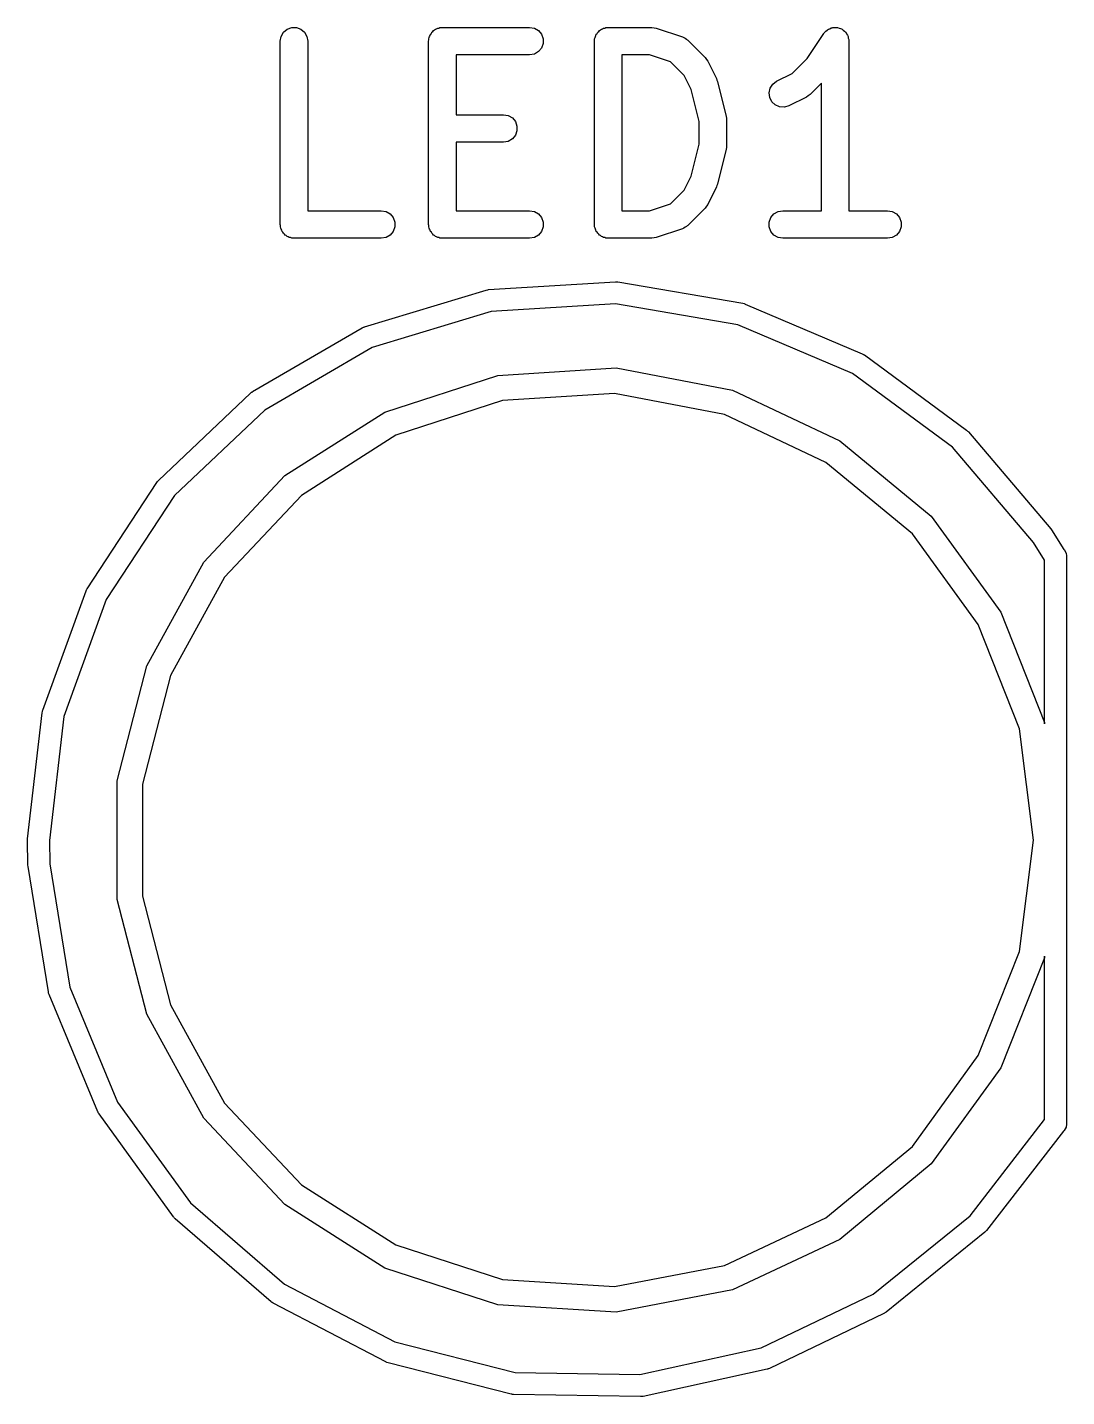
# Model space of a CAD drawing. Extents: x 105.8 to 188.8, y -135.8 to -88.1.
# Drawn here: x 134.11 to 139.78, y -97.02 to -89.55 of the extents above; entities that cross this region are included whole.
import ezdxf

# ---------------------------------------------------------------- set-up
doc = ezdxf.new("R2010")
doc.units = 0
doc.header["$MEASUREMENT"] = 0
doc.layers.add('BLACK', color=7, linetype='CONTINUOUS')

msp = doc.modelspace()

# ---------------------------------------------------------------- linework, layer by layer
at = {"layer": 'BLACK', "linetype": 'CONTINUOUS'}
for p, q in [((135.49, -89.6224), (135.494, -89.5967)), ((135.494, -89.5967), (135.507, -89.5742)), ((135.507, -89.5742), (135.527, -89.5574)), ((135.527, -89.5574), (135.552, -89.5485)), ((135.552, -89.5485), (135.578, -89.5485)), ((135.578, -89.5485), (135.602, -89.5574)), ((135.602, -89.5574), (135.622, -89.5742)), ((135.622, -89.5742), (135.635, -89.5967)), ((135.635, -89.5967), (135.64, -89.6224)), ((136.3, -89.6094), (136.303, -89.6032)), ((136.3, -89.6159), (136.3, -89.6094)), ((136.303, -89.6032), (136.304, -89.5967)), ((136.304, -89.5967), (136.307, -89.591)), ((136.307, -89.591), (136.309, -89.5849)), ((136.309, -89.5849), (136.314, -89.5799)), ((136.314, -89.5799), (136.317, -89.5742)), ((136.317, -89.5742), (136.322, -89.57)), ((136.322, -89.57), (136.326, -89.5649)), ((136.326, -89.5649), (136.332, -89.5616)), ((136.332, -89.5616), (136.337, -89.5574)), ((136.337, -89.5574), (136.343, -89.5552)), ((136.343, -89.5552), (136.349, -89.5519)), ((136.349, -89.5519), (136.355, -89.5508)), ((136.355, -89.5508), (136.361, -89.5485)), ((136.361, -89.5485), (136.368, -89.5485)), ((136.368, -89.5485), (136.374, -89.5474)), ((136.374, -89.5474), (136.85, -89.5474)), ((136.85, -89.5474), (136.876, -89.5519)), ((136.876, -89.5519), (136.899, -89.5649)), ((136.899, -89.5649), (136.915, -89.5849)), ((136.915, -89.5849), (136.924, -89.6094)), ((136.924, -89.6094), (136.924, -89.6354)), ((137.205, -89.6094), (137.207, -89.6032)), ((137.205, -89.6159), (137.205, -89.6094)), ((137.207, -89.6032), (137.209, -89.5967)), ((137.209, -89.5967), (137.212, -89.591)), ((137.212, -89.591), (137.214, -89.5849)), ((137.214, -89.5849), (137.218, -89.5799)), ((137.218, -89.5799), (137.222, -89.5742)), ((137.222, -89.5742), (137.227, -89.57)), ((137.227, -89.57), (137.231, -89.5649)), ((137.231, -89.5649), (137.237, -89.5616)), ((137.237, -89.5616), (137.242, -89.5574)), ((137.242, -89.5574), (137.248, -89.5552)), ((137.248, -89.5552), (137.253, -89.5519)), ((137.253, -89.5519), (137.26, -89.5508)), ((137.26, -89.5508), (137.266, -89.5485)), ((137.266, -89.5485), (137.273, -89.5485)), ((137.273, -89.5485), (137.279, -89.5474)), ((137.279, -89.5474), (137.517, -89.5474)), ((137.517, -89.5474), (137.529, -89.5495)), ((137.529, -89.5495), (137.541, -89.5512)), ((137.541, -89.5512), (137.684, -89.5988)), ((137.684, -89.5988), (137.688, -89.6009)), ((137.688, -89.6009), (137.692, -89.602)), ((137.692, -89.602), (137.699, -89.6071)), ((137.699, -89.6071), (137.707, -89.6113)), ((137.707, -89.6113), (137.709, -89.6145)), ((137.709, -89.6145), (137.713, -89.617)), ((138.364, -89.7175), (138.455, -89.5808)), ((138.455, -89.5808), (138.458, -89.5778)), ((138.458, -89.5778), (138.46, -89.5742)), ((138.46, -89.5742), (138.467, -89.5684)), ((138.467, -89.5684), (138.473, -89.5619)), ((138.473, -89.5619), (138.476, -89.5601)), ((138.476, -89.5601), (138.48, -89.5574)), ((138.48, -89.5574), (138.488, -89.5544)), ((138.488, -89.5544), (138.496, -89.5504)), ((138.496, -89.5504), (138.5, -89.5499)), ((138.5, -89.5499), (138.504, -89.5485)), ((138.504, -89.5485), (138.513, -89.5485)), ((138.513, -89.5485), (138.522, -89.5475)), ((138.522, -89.5475), (138.526, -89.5485)), ((138.526, -89.5485), (138.53, -89.5485)), ((138.53, -89.5485), (138.539, -89.5516)), ((138.539, -89.5516), (138.547, -89.5537)), ((138.547, -89.5537), (138.551, -89.556)), ((138.551, -89.556), (138.555, -89.5574)), ((138.555, -89.5574), (138.561, -89.5632)), ((138.561, -89.5632), (138.569, -89.5681)), ((138.569, -89.5681), (138.571, -89.5715)), ((138.571, -89.5715), (138.575, -89.5742)), ((138.575, -89.5742), (138.579, -89.5819)), ((138.579, -89.5819), (138.584, -89.5891)), ((138.584, -89.5891), (138.586, -89.5931)), ((138.586, -89.5931), (138.588, -89.5967)), ((138.588, -89.5967), (138.589, -89.6055)), ((138.589, -89.6055), (138.592, -89.6141)), ((138.592, -89.6141), (138.591, -89.6183)), ((135.49, -90.6224), (135.49, -89.6224)), ((135.64, -89.6224), (135.64, -90.5474)), ((136.299, -89.6224), (136.3, -89.6159)), ((136.299, -90.6224), (136.299, -89.6224)), ((136.899, -89.6798), (136.876, -89.6929)), ((136.915, -89.6599), (136.899, -89.6798)), ((136.924, -89.6354), (136.915, -89.6599)), ((137.204, -89.6224), (137.205, -89.6159)), ((137.204, -90.6224), (137.204, -89.6224)), ((137.713, -89.617), (137.808, -89.7122)), ((138.591, -89.6183), (138.592, -89.6224)), ((138.592, -89.6224), (138.592, -90.5474)), ((136.85, -89.6974), (136.449, -89.6974)), ((136.449, -89.6974), (136.449, -90.0236)), ((136.876, -89.6929), (136.85, -89.6974)), ((137.354, -89.6974), (137.354, -90.5474)), ((137.505, -89.6974), (137.354, -89.6974)), ((137.619, -89.7356), (137.505, -89.6974)), ((137.694, -89.8097), (137.619, -89.7356)), ((137.808, -89.7122), (137.815, -89.722)), ((137.815, -89.722), (137.822, -89.7317)), ((137.822, -89.7317), (137.87, -89.8269)), ((138.282, -89.7988), (138.364, -89.7175)), ((137.732, -89.8867), (137.694, -89.8097)), ((137.87, -89.8269), (137.872, -89.8348)), ((137.872, -89.8348), (137.876, -89.8423)), ((138.198, -89.841), (138.282, -89.7988)), ((137.775, -90.0602), (137.732, -89.8867)), ((137.876, -89.8423), (137.923, -90.0328)), ((138.157, -89.9036), (138.163, -89.8783)), ((138.16, -89.9295), (138.157, -89.9036)), ((138.163, -89.8783), (138.177, -89.8565)), ((138.177, -89.8565), (138.198, -89.841)), ((138.38, -89.9135), (138.37, -89.9204)), ((138.442, -89.8511), (138.38, -89.9135)), ((138.442, -90.5474), (138.442, -89.8511)), ((138.171, -89.9528), (138.16, -89.9295)), ((138.19, -89.9707), (138.171, -89.9528)), ((138.214, -89.981), (138.19, -89.9707)), ((138.24, -89.9826), (138.214, -89.981)), ((138.265, -89.9752), (138.24, -89.9826)), ((138.36, -89.9276), (138.265, -89.9752)), ((138.37, -89.9204), (138.36, -89.9276)), ((136.449, -90.0236), (136.708, -90.0236)), ((136.708, -90.0236), (136.733, -90.0281)), ((136.733, -90.0281), (136.756, -90.0411)), ((136.756, -90.0411), (136.773, -90.0611)), ((136.773, -90.0611), (136.781, -90.0855)), ((137.775, -90.1846), (137.775, -90.0602)), ((137.923, -90.0328), (137.924, -90.0419)), ((137.924, -90.0419), (137.925, -90.051)), ((137.925, -90.051), (137.925, -90.1938)), ((136.773, -90.1361), (136.756, -90.156)), ((136.781, -90.1116), (136.773, -90.1361)), ((136.781, -90.0855), (136.781, -90.1116)), ((136.708, -90.1736), (136.449, -90.1736)), ((136.449, -90.1736), (136.449, -90.5474)), ((136.733, -90.169), (136.708, -90.1736)), ((136.756, -90.156), (136.733, -90.169)), ((137.732, -90.3581), (137.775, -90.1846)), ((137.923, -90.212), (137.876, -90.4025)), ((137.924, -90.2028), (137.923, -90.212)), ((137.925, -90.1938), (137.924, -90.2028)), ((137.694, -90.4351), (137.732, -90.3581)), ((137.619, -90.5092), (137.694, -90.4351)), ((137.87, -90.4178), (137.822, -90.5131)), ((137.872, -90.41), (137.87, -90.4178)), ((137.876, -90.4025), (137.872, -90.41)), ((137.505, -90.5474), (137.619, -90.5092)), ((135.64, -90.5474), (136.041, -90.5474)), ((136.041, -90.5474), (136.067, -90.5519)), ((136.067, -90.5519), (136.089, -90.5649)), ((136.089, -90.5649), (136.106, -90.5849)), ((136.106, -90.5849), (136.115, -90.6094)), ((136.449, -90.5474), (136.85, -90.5474)), ((136.85, -90.5474), (136.876, -90.5519)), ((136.876, -90.5519), (136.899, -90.5649)), ((136.899, -90.5649), (136.915, -90.5849)), ((136.915, -90.5849), (136.924, -90.6094)), ((137.354, -90.5474), (137.505, -90.5474)), ((137.808, -90.5326), (137.713, -90.6278)), ((137.815, -90.5227), (137.808, -90.5326)), ((137.822, -90.5131), (137.815, -90.5227)), ((138.158, -90.6094), (138.166, -90.5849)), ((138.166, -90.5849), (138.183, -90.5649)), ((138.183, -90.5649), (138.206, -90.5519)), ((138.206, -90.5519), (138.231, -90.5474)), ((138.231, -90.5474), (138.442, -90.5474)), ((138.592, -90.5474), (138.803, -90.5474)), ((138.803, -90.5474), (138.829, -90.5519)), ((138.829, -90.5519), (138.851, -90.5649)), ((138.851, -90.5649), (138.868, -90.5849)), ((138.868, -90.5849), (138.877, -90.6094)), ((135.491, -90.6288), (135.49, -90.6224)), ((135.491, -90.6354), (135.491, -90.6288)), ((135.493, -90.6416), (135.491, -90.6354)), ((135.494, -90.648), (135.493, -90.6416)), ((135.498, -90.6537), (135.494, -90.648)), ((135.5, -90.6599), (135.498, -90.6537)), ((135.504, -90.6649), (135.5, -90.6599)), ((136.106, -90.6599), (136.089, -90.6798)), ((136.115, -90.6354), (136.106, -90.6599)), ((136.115, -90.6094), (136.115, -90.6354)), ((136.3, -90.6288), (136.299, -90.6224)), ((136.3, -90.6354), (136.3, -90.6288)), ((136.303, -90.6416), (136.3, -90.6354)), ((136.304, -90.648), (136.303, -90.6416)), ((136.307, -90.6537), (136.304, -90.648)), ((136.309, -90.6599), (136.307, -90.6537)), ((136.314, -90.6649), (136.309, -90.6599)), ((136.915, -90.6599), (136.899, -90.6798)), ((136.924, -90.6354), (136.915, -90.6599)), ((136.924, -90.6094), (136.924, -90.6354)), ((137.205, -90.6288), (137.204, -90.6224)), ((137.205, -90.6354), (137.205, -90.6288)), ((137.207, -90.6416), (137.205, -90.6354)), ((137.209, -90.648), (137.207, -90.6416)), ((137.212, -90.6537), (137.209, -90.648)), ((137.214, -90.6599), (137.212, -90.6537)), ((137.218, -90.6649), (137.214, -90.6599)), ((137.684, -90.6459), (137.541, -90.6935)), ((137.688, -90.6439), (137.684, -90.6459)), ((137.692, -90.6427), (137.688, -90.6439)), ((137.699, -90.6377), (137.692, -90.6427)), ((137.707, -90.6335), (137.699, -90.6377)), ((137.709, -90.6303), (137.707, -90.6335)), ((137.713, -90.6278), (137.709, -90.6303)), ((138.158, -90.6354), (138.158, -90.6094)), ((138.166, -90.6599), (138.158, -90.6354)), ((138.183, -90.6798), (138.166, -90.6599)), ((138.868, -90.6599), (138.851, -90.6798)), ((138.877, -90.6354), (138.868, -90.6599)), ((138.877, -90.6094), (138.877, -90.6354)), ((135.507, -90.6706), (135.504, -90.6649)), ((135.512, -90.6748), (135.507, -90.6706)), ((135.517, -90.6798), (135.512, -90.6748)), ((135.522, -90.6831), (135.517, -90.6798)), ((135.527, -90.6873), (135.522, -90.6831)), ((135.533, -90.6896), (135.527, -90.6873)), ((135.539, -90.6929), (135.533, -90.6896)), ((135.546, -90.694), (135.539, -90.6929)), ((135.552, -90.6962), (135.546, -90.694)), ((135.558, -90.6962), (135.552, -90.6962)), ((135.565, -90.6974), (135.558, -90.6962)), ((136.041, -90.6974), (135.565, -90.6974)), ((136.067, -90.6929), (136.041, -90.6974)), ((136.089, -90.6798), (136.067, -90.6929)), ((136.317, -90.6706), (136.314, -90.6649)), ((136.322, -90.6748), (136.317, -90.6706)), ((136.326, -90.6798), (136.322, -90.6748)), ((136.332, -90.6831), (136.326, -90.6798)), ((136.337, -90.6873), (136.332, -90.6831)), ((136.343, -90.6896), (136.337, -90.6873)), ((136.349, -90.6929), (136.343, -90.6896)), ((136.355, -90.694), (136.349, -90.6929)), ((136.361, -90.6962), (136.355, -90.694)), ((136.368, -90.6962), (136.361, -90.6962)), ((136.374, -90.6974), (136.368, -90.6962)), ((136.85, -90.6974), (136.374, -90.6974)), ((136.876, -90.6929), (136.85, -90.6974)), ((136.899, -90.6798), (136.876, -90.6929)), ((137.222, -90.6706), (137.218, -90.6649)), ((137.227, -90.6748), (137.222, -90.6706)), ((137.231, -90.6798), (137.227, -90.6748)), ((137.237, -90.6831), (137.231, -90.6798)), ((137.242, -90.6873), (137.237, -90.6831)), ((137.248, -90.6896), (137.242, -90.6873)), ((137.253, -90.6929), (137.248, -90.6896)), ((137.26, -90.694), (137.253, -90.6929)), ((137.266, -90.6962), (137.26, -90.694)), ((137.273, -90.6962), (137.266, -90.6962)), ((137.279, -90.6974), (137.273, -90.6962)), ((137.517, -90.6974), (137.279, -90.6974)), ((137.529, -90.6953), (137.517, -90.6974)), ((137.541, -90.6935), (137.529, -90.6953)), ((138.206, -90.6929), (138.183, -90.6798)), ((138.231, -90.6974), (138.206, -90.6929)), ((138.803, -90.6974), (138.231, -90.6974)), ((138.829, -90.6929), (138.803, -90.6974)), ((138.851, -90.6798), (138.829, -90.6929)), ((136.626, -90.9775), (137.318, -90.9345)), ((137.318, -90.9345), (137.318, -90.9345)), ((137.318, -90.9345), (137.318, -90.9345)), ((137.318, -90.9345), (137.325, -90.9345)), ((137.325, -90.9345), (137.328, -90.935)), ((137.328, -90.935), (137.331, -90.9352)), ((137.331, -90.9352), (138.014, -91.0524)), ((135.95, -91.1808), (136.613, -90.9799)), ((136.613, -90.9799), (136.62, -90.9782)), ((136.613, -90.9799), (136.613, -90.9799)), ((136.613, -90.9799), (136.613, -90.9799)), ((136.62, -90.9782), (136.623, -90.978)), ((136.623, -90.978), (136.626, -90.9775)), ((136.641, -91.0968), (135.991, -91.2936)), ((137.318, -91.0547), (136.641, -91.0968)), ((137.987, -91.1695), (137.318, -91.0547)), ((138.014, -91.0524), (138.021, -91.0541)), ((138.021, -91.0541), (138.024, -91.0554)), ((138.024, -91.0554), (138.027, -91.0563)), ((138.027, -91.0563), (138.665, -91.3273)), ((135.937, -91.1863), (135.944, -91.183)), ((135.944, -91.183), (135.947, -91.1821)), ((135.947, -91.1821), (135.95, -91.1808)), ((138.611, -91.435), (137.987, -91.1695)), ((135.338, -91.5342), (135.937, -91.1863)), ((135.991, -91.2936), (135.405, -91.6345)), ((138.665, -91.3273), (138.665, -91.3273)), ((138.665, -91.3273), (138.665, -91.3274)), ((138.665, -91.3274), (138.671, -91.3307)), ((138.671, -91.3307), (138.674, -91.3326)), ((136.677, -91.4457), (137.322, -91.4051)), ((137.322, -91.4051), (137.957, -91.5263)), ((138.674, -91.3326), (138.677, -91.3342)), ((138.677, -91.3342), (139.234, -91.7446)), ((136.061, -91.6455), (136.677, -91.4457)), ((139.158, -91.8371), (138.611, -91.435)), ((134.825, -92.0189), (135.327, -91.5425)), ((135.327, -91.5425), (135.333, -91.5378)), ((135.333, -91.5378), (135.336, -91.5362)), ((135.336, -91.5362), (135.338, -91.5342)), ((137.313, -91.5448), (136.703, -91.5832)), ((137.914, -91.6594), (137.313, -91.5448)), ((137.957, -91.5263), (138.542, -91.8016)), ((136.703, -91.5832), (136.121, -91.7722)), ((135.405, -91.6345), (134.912, -92.1012)), ((135.515, -91.9921), (136.061, -91.6455)), ((138.467, -91.9198), (137.914, -91.6594)), ((136.121, -91.7722), (135.605, -92.0999)), ((139.234, -91.7446), (139.234, -91.7446)), ((139.234, -91.7446), (139.234, -91.7446)), ((139.234, -91.7446), (139.24, -91.7494)), ((139.24, -91.7494), (139.242, -91.7519)), ((139.242, -91.7519), (139.245, -91.7541)), ((139.245, -91.7541), (139.693, -92.2818)), ((138.542, -91.8016), (139.041, -92.2139)), ((139.599, -92.3563), (139.158, -91.8371)), ((138.939, -92.3097), (138.467, -91.9198)), ((135.073, -92.4635), (135.515, -91.9921)), ((134.436, -92.6087), (134.816, -92.0295)), ((134.816, -92.0295), (134.82, -92.0236)), ((134.82, -92.0236), (134.823, -92.0214)), ((134.823, -92.0214), (134.825, -92.0189)), ((134.912, -92.1012), (134.54, -92.6686)), ((135.605, -92.0999), (135.186, -92.5458)), ((139.041, -92.2139), (139.421, -92.7371)), ((139.693, -92.2818), (139.697, -92.2877)), ((139.697, -92.2877), (139.698, -92.2881)), ((139.698, -92.2881), (139.698, -92.2885)), ((139.698, -92.2885), (139.765, -92.3948)), ((139.298, -92.8045), (138.939, -92.3097)), ((139.66, -92.4526), (139.599, -92.3563)), ((139.66, -93.3467), (139.66, -92.4526)), ((139.765, -92.3948), (139.767, -92.3958)), ((139.767, -92.3958), (139.777, -92.4142)), ((139.777, -92.4142), (139.78, -92.4298)), ((139.78, -92.4298), (139.78, -95.5302)), ((134.761, -93.0302), (135.073, -92.4635)), ((135.186, -92.5458), (134.891, -93.0818)), ((134.194, -93.2721), (134.43, -92.6212)), ((134.54, -92.6686), (134.309, -93.3065)), ((134.43, -92.6212), (134.433, -92.6143)), ((134.433, -92.6143), (134.435, -92.6116)), ((134.435, -92.6116), (134.436, -92.6087)), ((139.421, -92.7371), (139.659, -93.3384)), ((139.523, -93.3732), (139.298, -92.8045)), ((134.6, -93.6566), (134.761, -93.0302)), ((134.891, -93.0818), (134.739, -93.6742)), ((134.193, -93.2753), (134.194, -93.2721)), ((134.111, -93.9725), (134.19, -93.2857)), ((134.19, -93.2856), (134.192, -93.2783)), ((134.19, -93.2857), (134.19, -93.2856)), ((134.19, -93.2857), (134.19, -93.2857)), ((134.192, -93.2783), (134.193, -93.2753)), ((134.309, -93.3065), (134.23, -93.9831)), ((139.659, -93.3384), (139.66, -93.3467)), ((139.6, -93.98), (139.523, -93.3732)), ((134.6, -94.3034), (134.6, -93.6566)), ((134.739, -93.6742), (134.739, -94.2858)), ((134.11, -93.9735), (134.111, -93.9725)), ((134.11, -93.9809), (134.11, -93.9735)), ((134.113, -94.1165), (134.11, -93.9809)), ((134.23, -93.9831), (134.233, -94.1097)), ((139.523, -94.5868), (139.6, -93.98)), ((134.113, -94.117), (134.113, -94.1165)), ((134.113, -94.1174), (134.113, -94.117)), ((134.114, -94.1248), (134.113, -94.1174)), ((134.225, -94.8083), (134.114, -94.1248)), ((134.233, -94.1097), (134.342, -94.7822)), ((134.761, -94.9298), (134.6, -94.3034)), ((134.739, -94.2858), (134.891, -94.8782)), ((139.298, -95.1555), (139.523, -94.5868)), ((139.66, -94.6133), (139.659, -94.6216)), ((139.66, -95.5043), (139.66, -94.6133)), ((139.659, -94.6216), (139.421, -95.2229)), ((134.226, -94.8115), (134.225, -94.8083)), ((134.226, -94.8147), (134.226, -94.8115)), ((134.229, -94.8217), (134.226, -94.8147)), ((134.494, -95.4613), (134.229, -94.8217)), ((134.229, -94.8217), (134.229, -94.8217)), ((134.229, -94.8217), (134.229, -94.8217)), ((134.342, -94.7822), (134.602, -95.4088)), ((134.891, -94.8782), (135.186, -95.4142)), ((135.073, -95.4965), (134.761, -94.9298)), ((138.939, -95.6503), (139.298, -95.1555)), ((139.421, -95.2229), (139.041, -95.7461)), ((134.602, -95.4088), (135, -95.9589)), ((135.186, -95.4142), (135.605, -95.8601)), ((134.496, -95.4641), (134.494, -95.4613)), ((134.497, -95.4671), (134.496, -95.4641)), ((134.501, -95.4734), (134.497, -95.4671)), ((134.907, -96.0348), (134.501, -95.4734)), ((134.501, -95.4734), (134.501, -95.4734)), ((134.501, -95.4734), (134.501, -95.4734)), ((135.515, -95.9679), (135.073, -95.4965)), ((139.253, -96.0301), (139.66, -95.5043)), ((139.763, -95.5671), (139.343, -96.1091)), ((139.767, -95.5642), (139.763, -95.5671)), ((139.777, -95.5458), (139.767, -95.5642)), ((139.78, -95.5302), (139.777, -95.5458)), ((138.467, -96.0402), (138.939, -95.6503)), ((139.041, -95.7461), (138.542, -96.1584)), ((135.605, -95.8601), (136.121, -96.1878)), ((135, -95.9589), (135.513, -96.4028)), ((134.909, -96.0372), (134.907, -96.0348)), ((136.061, -96.3145), (135.515, -95.9679)), ((138.725, -96.4565), (139.253, -96.0301)), ((134.911, -96.0399), (134.909, -96.0372)), ((134.916, -96.045), (134.911, -96.0399)), ((134.916, -96.0451), (134.916, -96.045)), ((135.44, -96.4981), (134.916, -96.0451)), ((134.916, -96.0451), (134.916, -96.0451)), ((137.914, -96.3006), (138.467, -96.0402)), ((139.343, -96.1091), (139.338, -96.1146)), ((139.343, -96.1091), (139.343, -96.1091)), ((139.343, -96.1091), (139.343, -96.1091)), ((138.542, -96.1584), (137.957, -96.4337)), ((139.334, -96.119), (138.795, -96.5542)), ((139.336, -96.1167), (139.334, -96.119)), ((139.338, -96.1146), (139.336, -96.1167)), ((136.121, -96.1878), (136.703, -96.3768)), ((136.677, -96.5143), (136.061, -96.3145)), ((137.313, -96.4152), (137.914, -96.3006)), ((135.513, -96.4028), (136.114, -96.7167)), ((136.703, -96.3768), (137.313, -96.4152)), ((137.957, -96.4337), (137.322, -96.5549)), ((138.113, -96.7501), (138.725, -96.4565)), ((135.442, -96.4999), (135.44, -96.4981)), ((135.445, -96.5021), (135.442, -96.4999)), ((135.451, -96.5059), (135.445, -96.5021)), ((136.065, -96.8263), (135.451, -96.5059)), ((135.451, -96.5059), (135.451, -96.5059)), ((135.451, -96.5059), (135.451, -96.5059)), ((137.322, -96.5549), (136.677, -96.5143)), ((138.786, -96.5599), (138.783, -96.5617)), ((138.789, -96.5586), (138.786, -96.5599)), ((138.795, -96.5543), (138.789, -96.5586)), ((138.795, -96.5542), (138.795, -96.5542)), ((138.795, -96.5542), (138.795, -96.5543)), ((138.783, -96.5617), (138.159, -96.8613)), ((136.114, -96.7167), (136.772, -96.8838)), ((137.451, -96.8952), (138.113, -96.7501)), ((136.068, -96.8275), (136.065, -96.8263)), ((136.071, -96.829), (136.068, -96.8275)), ((136.078, -96.8313), (136.071, -96.829)), ((136.749, -97.0018), (136.078, -96.8313)), ((136.772, -96.8838), (137.451, -96.8952)), ((138.146, -96.8659), (137.469, -97.0139)), ((138.149, -96.8648), (138.146, -96.8659)), ((138.152, -96.8641), (138.149, -96.8648)), ((138.159, -96.8613), (138.152, -96.8641)), ((138.159, -96.8613), (138.159, -96.8613)), ((138.159, -96.8613), (138.159, -96.8613)), ((136.753, -97.0023), (136.749, -97.0018)), ((136.756, -97.0031), (136.753, -97.0023)), ((136.763, -97.0037), (136.756, -97.0031)), ((137.456, -97.0153), (136.763, -97.0037)), ((137.459, -97.0149), (137.456, -97.0153)), ((137.462, -97.015), (137.459, -97.0149)), ((137.469, -97.0139), (137.462, -97.015))]:
    msp.add_line(p, q, dxfattribs=at)

doc.saveas('drawing.dxf')
